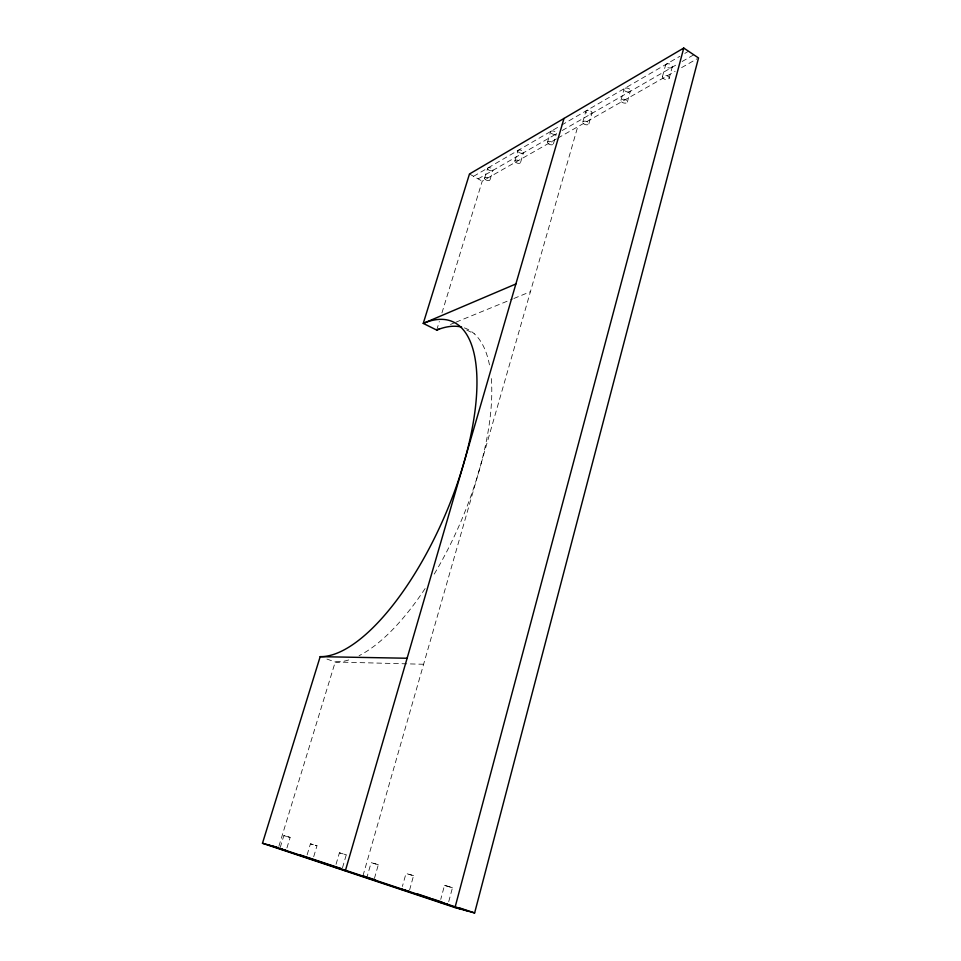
<?xml version="1.0" encoding="UTF-8"?>
<svg xmlns="http://www.w3.org/2000/svg" width="961" height="961" viewBox="0 0 961 961"><rect width="100%" height="100%" fill="white"/><g stroke="black" fill="none" stroke-linecap="round" stroke-linejoin="round"><path stroke-width="0.72" stroke-dasharray="4.8 3.6" d="M448.727 901.67L452.475 887.7L449.472 886.787L444.499 885.393L440.739 899.364M669.168 78.358A3.46 2.006 13.3 0 0 664.64 75.39A3.46 2.006 13.3 0 0 663.631 78.73A3.46 2.006 13.3 0 0 669.168 78.358L672.28 66.741A3.46 2.03 13.2 0 0 667.775 63.762A3.46 2.03 13.2 0 0 666.754 67.138A3.46 2.03 13.2 0 0 672.28 66.741M662.453 76.64L665.589 65.024M409.566 890.102L413.554 875.651L405.998 873.465L402.383 886.462M627.353 102.022L630.452 90.827M620.938 100.364L624.049 89.181M374.418 878.474L378.322 864.732L374.874 863.699L371.126 862.654L367.21 876.384M588.901 123.801L591.964 112.99M362.958 875.819L577.693 126.804M582.738 122.203L585.826 111.404M342.5 867.759L346.272 854.809L343.065 853.848M553.404 143.886L556.443 133.447M336.038 864.335L339.413 852.827L346.272 854.809M547.494 142.348L550.557 131.909M313.706 856.731L316.986 845.74L313.995 844.839M520.55 162.481L523.553 152.379M307.136 854.834L310.427 843.842L316.986 845.74M514.868 160.992L517.883 150.901M280.24 847.434L283.843 835.602L290.126 837.415L286.931 847.938M484.572 178.314L487.551 168.535M490.038 179.743L493.017 169.965M278.882 846.293L335.233 661.997A180.115 71.198 -66.8 0 0 350.405 659.414M436.702 330.079L439.333 321.491M441.952 312.902L482.218 181.185L556.503 138.877M473.581 176.307L560.335 125.831M561.632 125.074L679.883 56.279M684.821 53.408L688.52 51.245M478.134 178.878L557.392 133.279M562.245 130.48L677.721 64.039M682.106 61.516L693.794 54.789M557.8 138.132L675.139 71.282M681.589 67.618L697.23 58.705M450.481 324.434L454.613 322.74M455.995 322.175L512.501 299.039M513.883 298.475L530.412 291.7M423.597 664.267L335.233 661.997L324.289 658.117M452.355 887.676L448.535 886.607M413.554 875.651L405.998 873.465M378.322 864.732L371.21 862.69M448.439 886.486L444.499 885.393M287.327 836.575L290.102 837.403M286.654 836.442L283.867 835.614M313.418 844.743L310.427 843.842M342.621 853.788L339.413 852.827M466.698 329.995L474.374 333.851M469.473 173.989L482.218 181.185M590.739 111.128L591.327 111.536A3.171 1.718 15.6 0 1 589.61 114.047A3.171 1.718 15.6 0 1 585.874 111.248A3.171 1.718 15.6 0 1 590.739 111.128L591.327 111.56M464.379 327.881A180.115 71.198 -66.8 0 1 489.714 366.225M491.299 378.562A180.115 71.198 -66.8 0 1 433.976 574.51M425.122 588.552A180.115 71.198 -66.8 0 1 359.066 655.702M624.662 90.694A3.303 1.874 14.6 0 0 630.224 91.271A3.303 1.874 14.6 0 0 626.872 88.04A3.303 1.874 14.6 0 0 624.662 90.694M551.23 133.243A3.051 1.598 16.5 0 0 556.275 133.819A3.051 1.598 16.5 0 0 552.995 130.948A3.051 1.598 16.5 0 0 551.23 133.243M518.58 152.162A2.943 1.478 17.2 0 0 523.409 152.739A2.943 1.478 17.2 0 0 520.177 150.012A2.943 1.478 17.2 0 0 518.58 152.162M488.26 169.725A2.835 1.369 17.8 0 0 492.885 170.301A2.835 1.369 17.8 0 0 489.702 167.719A2.835 1.369 17.8 0 0 488.26 169.725M621.551 101.866A3.315 1.85 14.6 0 0 627.125 102.467A3.315 1.85 14.6 0 0 623.761 99.247A3.315 1.85 14.6 0 0 621.551 101.866M583.399 123.609A3.183 1.706 15.7 0 0 588.697 124.197A3.183 1.706 15.7 0 0 585.369 121.17A3.183 1.706 15.7 0 0 583.399 123.609M548.178 143.669A3.051 1.574 16.5 0 0 553.236 144.258A3.051 1.574 16.5 0 0 549.944 141.411A3.051 1.574 16.5 0 0 548.178 143.669M515.564 162.241A2.943 1.454 17.2 0 0 520.406 162.841A2.943 1.454 17.2 0 0 517.15 160.127A2.943 1.454 17.2 0 0 515.564 162.241M485.281 179.491A2.847 1.357 17.7 0 0 489.918 180.079A2.847 1.357 17.7 0 0 486.71 177.509A2.847 1.357 17.7 0 0 485.281 179.491"/><path stroke-width="1.44" d="M474.626 912.95L698.527 57.96L683.751 48.05L469.473 173.989L423.26 323.401A181.112 69.733 -66.7 0 1 461.676 470.241A181.112 69.733 -66.7 0 1 320.181 656.663L262.473 843.265L454.997 907.556L474.626 912.95L458.998 907.749M454.997 907.556L683.751 48.05M345.311 870.93L563.975 118.443M515.877 283.976L423.26 323.401L436.702 330.079A180.115 71.198 -66.8 0 1 461.604 327.064M436.702 330.079L439.453 328.95M320.181 656.663L407.116 658.249M447.466 904.373L445.063 903.724M408.005 891.267L408.689 891.364M367.378 877.873L369.649 878.486M335.773 867.339L337.972 867.939M306.907 857.717L309.034 858.305M441.964 902.631L439.982 902.151L441.183 902.571M340.903 868.912L338.404 868.215M280.996 849.043L283.327 849.692M284.264 850.089L285.934 850.533L284.132 849.932M311.724 859.194L310.175 858.762M262.473 843.265L277.164 847.362M372.087 879.351L370.261 878.834M404.461 890.09L401.734 889.369L407.212 891.051M442.913 902.908L443.946 903.196M282.63 849.62L280.504 848.983M309.31 858.509L306.607 857.692M309.898 858.545L312.133 859.218M338.873 868.191L340.554 868.696M370.586 878.762L372.363 879.291M405.446 890.379L407.332 890.931M444.018 903.424L442.012 902.823M337.515 867.951L335.533 867.351M369.324 878.558L367.21 877.91M445.94 903.796L447.418 904.253M299.58 854.737L340.999 868.516M362.958 875.819L375.679 880.048M417.771 894.042L430.564 898.295M432.222 898.847L442.12 902.139M273.332 846.293L468.355 911.22M267.626 844.695L461.34 909.298"/></g></svg>
